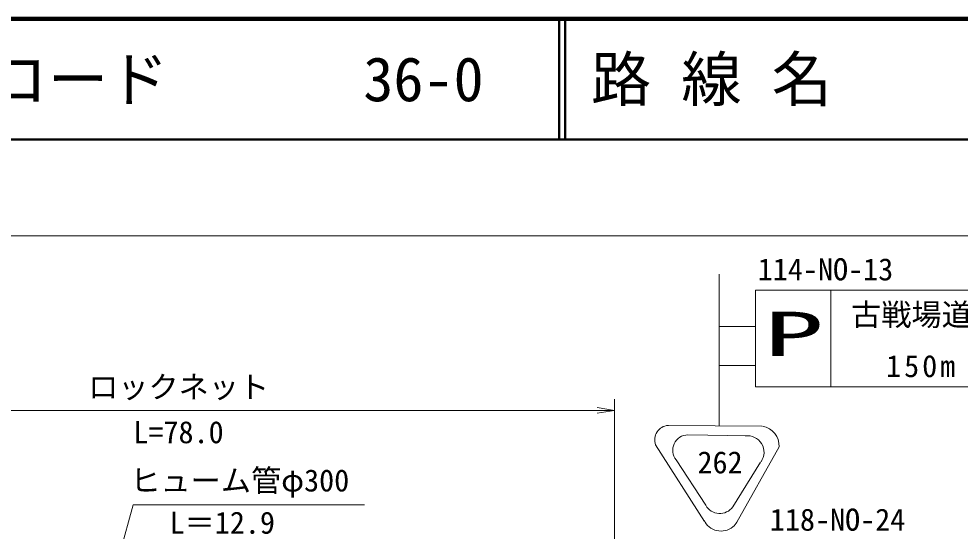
# Model space of a CAD drawing. Units: millimetres, scale not verified. Extents: x 40000 to 680000, y 20000 to 380000.
# Drawn here: x 132974 to 210988, y 337532 to 380000 of the extents above; entities that cross this region are included whole.
import ezdxf
from ezdxf.enums import TextEntityAlignment as Align

# ---------------------------------------------------------------- set-up
doc = ezdxf.new("R2010")
doc.units = ezdxf.units.MM
doc.header["$LTSCALE"] = 1000
for name, color, linetype, lineweight in [('M-TTL', 7, 'Continuous', 13), ('M-TTL-LINE', 7, 'Continuous', 13), ('M-TTL-TXT', 7, 'Continuous', 13)]:
    doc.layers.add(name, color=color, linetype=linetype, lineweight=lineweight)
doc.styles.add('ＭＳ ゴシック', font='')
doc.styles.get('ＭＳ ゴシック').set_extended_font_data('MS Gothic')

# ---------------------------------------------------------------- blocks, each defined once
blk = doc.blocks.new('open_arrow')
at = {"color": 0, "linetype": 'Continuous', "lineweight": -2}
blk.add_lwpolyline([(7.5, 1.25), (0, 0), (7.5, -1.25)], dxfattribs=at)

msp = doc.modelspace()

# ---------------------------------------------------------------- linework, layer by layer
at = {"layer": 'M-TTL', "color": 2, "lineweight": 140}
msp.add_line((680000, 380000), (40000, 380000), dxfattribs=at)
at = {"layer": 'M-TTL-LINE', "lineweight": 50}
for p, q in [((177750, 380000), (177750, 370000)), ((178250, 380000), (178250, 370000)), ((40000, 370000), (680000, 370000))]:
    msp.add_line(p, q, dxfattribs=at)
at = {"layer": 'M-TTL-TXT'}
for p, q in [((110648, 362012), (356372, 362014)), ((191013, 358827), (191013, 346264)), ((194013, 357500), (221689, 357510)), ((194013, 357500), (194013, 349500)), ((200274, 349500), (200274, 357496)), ((191013, 354500), (194013, 354500)), ((191013, 351264), (194013, 351264)), ((194013, 349500), (221689, 349513)), ((182354, 300273), (182354, 348461)), ((110601, 347544), (182354, 347544)), ((186813, 346300), (194564, 346233)), ((186813, 346300), (194564, 346233)), ((188422, 345519), (193387, 345433)), ((188422, 345519), (193387, 345433)), ((185752, 344685), (189813, 338329)), ((185752, 344685), (189813, 338329)), ((195975, 344519), (192485, 338291)), ((187460, 343436), (189897, 339678)), ((187460, 343436), (189897, 339678)), ((194454, 343258), (192141, 339541)), ((194454, 343258), (192141, 339541)), ((132103, 302664), (142457, 339707)), ((142457, 339707), (161616, 339707))]:
    msp.add_line(p, q, dxfattribs=at)
for centre, radius, start, end in [((186877, 345101), 1203, 94.43275, 199.66571), ((186877, 345101), 1203, 94.43275, 199.66571), ((194350, 344620), 1628, 356.45141, 80.70385), ((194350, 344620), 1628, 356.45141, 80.70385), ((188439, 344247), 1272, 90.75444, 219.64554), ((188439, 344247), 1272, 90.75444, 219.64554), ((193365, 344072), 1369, 325.28178, 97.69918), ((193365, 344072), 1369, 325.28178, 97.69918), ((191063, 340337), 1340, 209.48053, 323.54029), ((191063, 340337), 1340, 209.48053, 323.54029), ((191164, 339076), 1537, 204.26737, 309.48214), ((191164, 339076), 1537, 204.26737, 309.48214), ((191164, 339076), 1537, 310.01897, 329.28175), ((191164, 339076), 1537, 310.01897, 329.28175)]:
    msp.add_arc(centre, radius, start, end, dxfattribs=at)

# ---------------------------------------------------------------- block references
at = {"layer": 'M-TTL-TXT', "xscale": 193, "yscale": 193, "rotation": 180}
msp.add_blockref('open_arrow', (182354, 347544), dxfattribs=at)

# ---------------------------------------------------------------- texts
at = {"layer": 'M-TTL-TXT', "style": 'ＭＳ ゴシック'}
for s, p in [('図面コード', (120380, 375000)), ('路 線 名', (180380, 375000)), ('36-0', (161521, 375000))]:
    msp.add_text(s, height=3666, dxfattribs=at).set_placement(p, align=Align.MIDDLE_LEFT)
for s, p in [('114-NO-13', (194217, 357772)), ('古戦場道路公園', (201951, 354014)), ('ロックネット', (138717, 348022)), ('L=78.0', (142467, 344272)), ('262', (189217, 341772)), ('ヒューム管φ300', (142217, 340272)), ('118-NO-24', (195217, 337022)), ('L＝12.9', (145467, 336772))]:
    msp.add_text(s, height=1833, dxfattribs=at).set_placement(p, align=Align.BOTTOM_LEFT)
at = {"layer": 'M-TTL-TXT', "style": 'ＭＳ ゴシック', "width": 2}
msp.add_text('P', height=3666, dxfattribs=at).set_placement((194706, 350961), align=Align.BOTTOM_LEFT)
at = {"layer": 'M-TTL-TXT', "insert": (204847, 350272), "char_height": 1833, "attachment_point": 7, "style": 'ＭＳ ゴシック'}
msp.add_mtext('\\T1.2;150m', dxfattribs=at)

doc.saveas('drawing.dxf')
